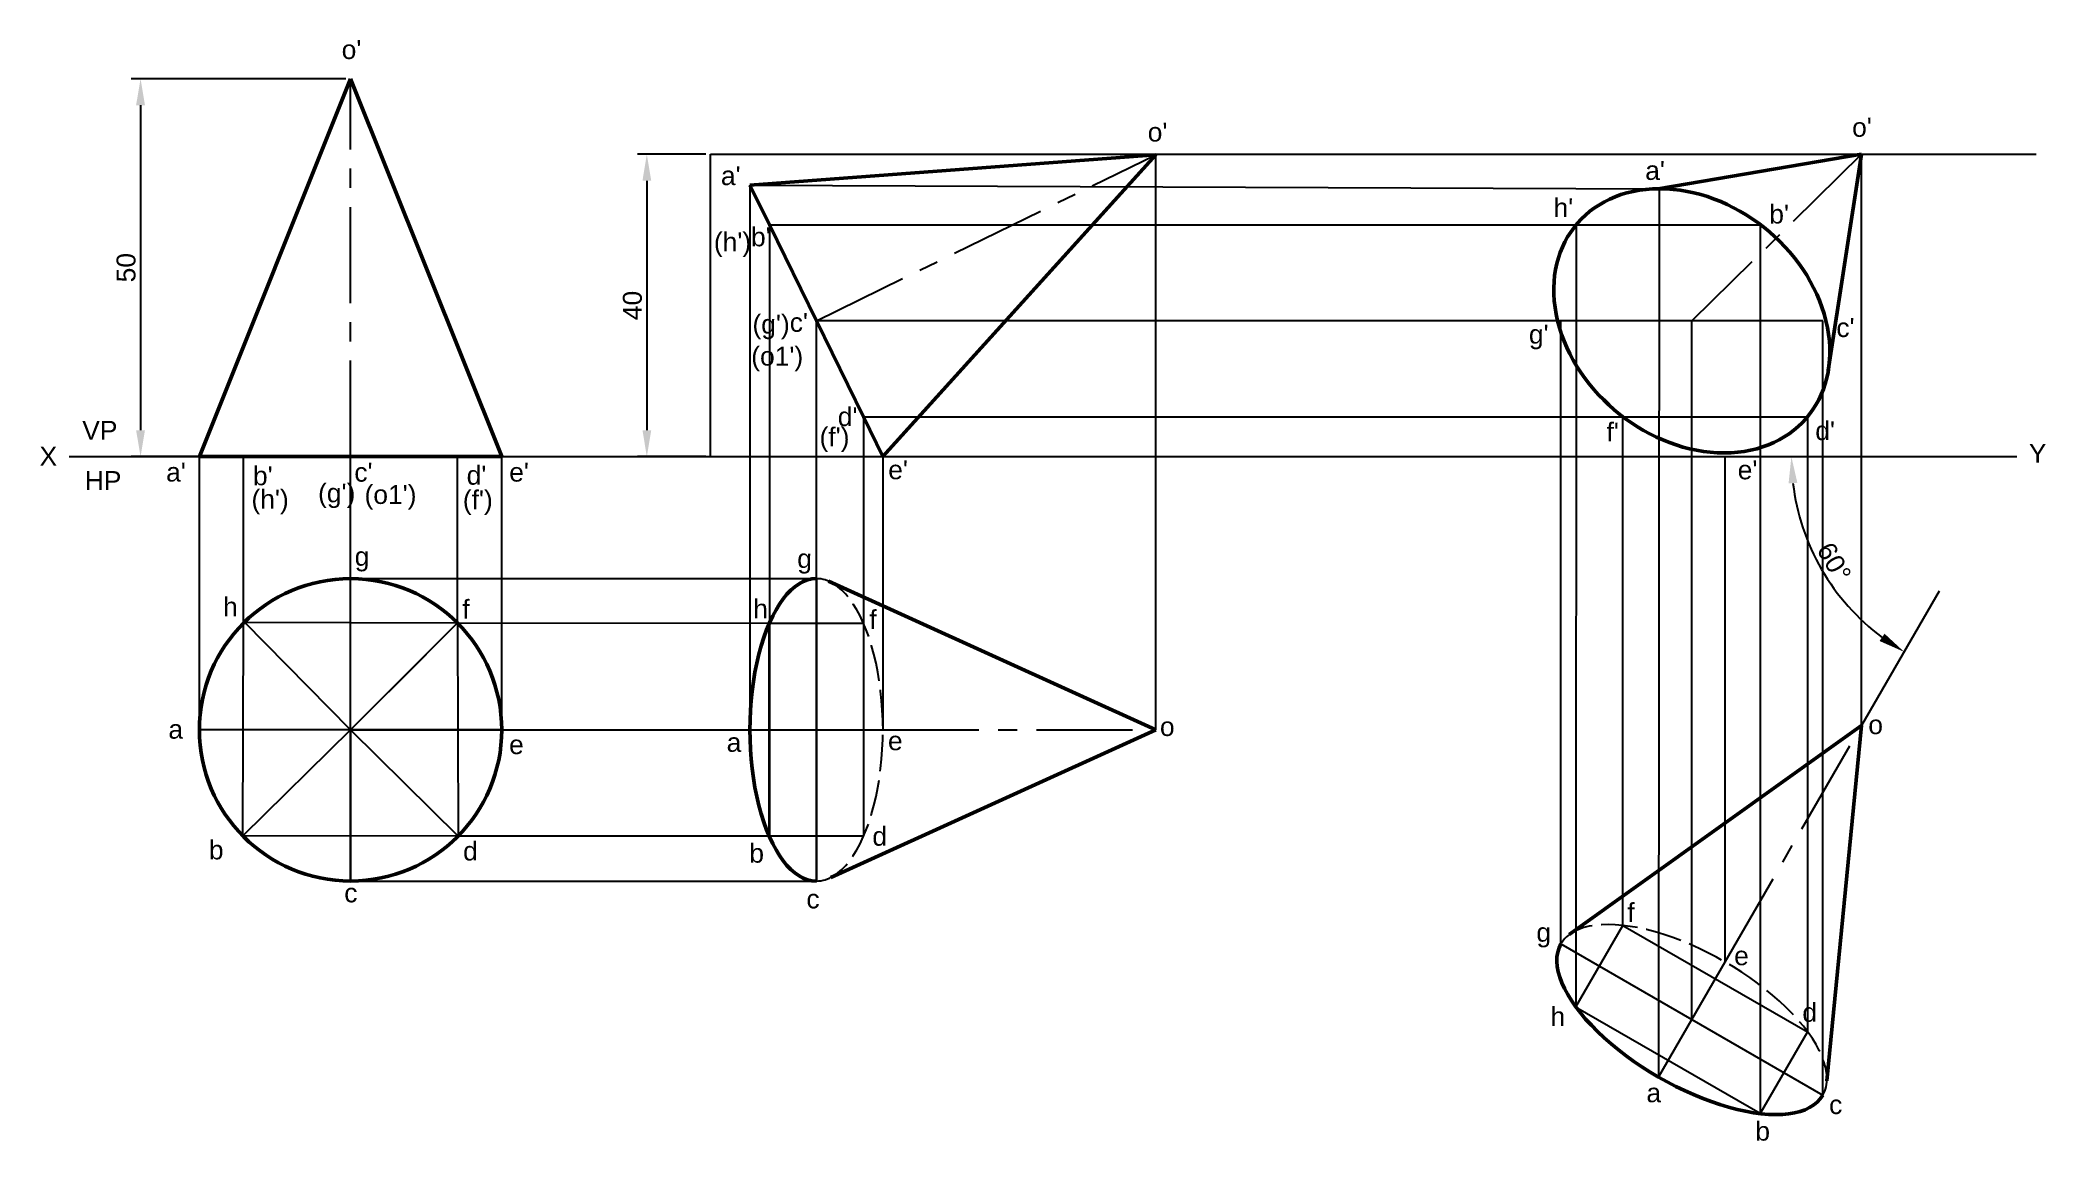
# Paper-space layout 'S_Cone2' of a CAD drawing. Header units: millimetres. Extents: x 6 to 271, y 7 to 153.
import ezdxf

# ---------------------------------------------------------------- set-up
doc = ezdxf.new("R2010")
doc.units = ezdxf.units.MM
doc.header["$LTSCALE"] = 0.4
doc.linetypes.add('ACAD_ISO02W100', pattern=[15, 12, -3])
doc.linetypes.add('CENTER', pattern=[50.8, 31.75, -6.35, 6.35, -6.35])
doc.styles.get("Standard").update_dxf_attribs({"font": 'arial.ttf'})
doc.dimstyles.new('ISO-25', dxfattribs={"dimtxt": 2.5, "dimasz": 3.5, "dimexe": 1.25, "dimexo": 0.625, "dimtad": 1, "dimdsep": 46, "dimtxsty": 'Standard', "dimcen": 2.5, "dimadec": 0, "dimazin": 3, "dimtfac": 1, "dimtmove": 0, "dimatfit": 3, "dimfxl": 1, "dimarcsym": 0})

# ---------------------------------------------------------------- blocks, each defined once
blk = doc.blocks.new('*D22')
at = {"color": 0, "lineweight": -2, "transparency": 16777216}
for p, q in [((46.15, 147.76), (17.74, 147.76)), ((18.99, 144.26), (18.99, 101.26)), ((46.15, 97.76), (17.74, 97.76))]:
    blk.add_line(p, q, dxfattribs=at)
at = {"color": 0, "transparency": 16777216}
for points in [[(18.4, 144.26), (19.57, 144.26), (18.99, 147.76)], [(18.4, 101.26), (19.57, 101.26), (18.99, 97.76)]]:
    blk.add_solid(points, dxfattribs=at)
at = {"layer": 'Defpoints', "color": 0, "transparency": 16777216}
for p in [(46.77, 147.76), (18.99, 97.76), (46.77, 97.76)]:
    blk.add_point(p, dxfattribs=at)
at = {"color": 0, "transparency": 16777216, "insert": (17.08, 122.76), "char_height": 2.5, "attachment_point": 5, "rotation": 90}
blk.add_mtext('50', dxfattribs=at)
blk = doc.blocks.new('*D23')
at = {"color": 0, "lineweight": -2, "transparency": 16777216}
for p, q in [((93.77, 137.76), (84.72, 137.76)), ((85.97, 134.26), (85.97, 101.26)), ((93.77, 97.76), (84.72, 97.76))]:
    blk.add_line(p, q, dxfattribs=at)
at = {"color": 0, "transparency": 16777216}
for points in [[(85.39, 134.26), (86.55, 134.26), (85.97, 137.76)], [(85.39, 101.26), (86.55, 101.26), (85.97, 97.76)]]:
    blk.add_solid(points, dxfattribs=at)
at = {"layer": 'Defpoints', "color": 0, "transparency": 16777216}
for p in [(94.39, 137.76), (85.97, 97.76), (94.39, 97.76)]:
    blk.add_point(p, dxfattribs=at)
at = {"color": 0, "transparency": 16777216, "insert": (84.07, 117.76), "char_height": 2.5, "attachment_point": 5, "rotation": 90}
blk.add_mtext('40', dxfattribs=at)
blk = doc.blocks.new('*D24')
at = {"color": 0, "lineweight": -2, "transparency": 16777216}
blk.add_arc((267.22, 97.76), 29.83, 186.7275, 233.2725, dxfattribs=at)
at = {"color": 0, "transparency": 16777216}
for points in [[(237.02, 94.23), (238.18, 94.3), (237.39, 97.76)], [(249.71, 74.34), (249.06, 73.37), (252.31, 71.93)]]:
    blk.add_solid(points, dxfattribs=at)
at = {"layer": 'Defpoints', "color": 0, "transparency": 16777216}
for p in [(9.57, 97.76), (267.22, 97.76), (239.19, 87.56), (256.95, 79.97), (246.68, 62.18)]:
    blk.add_point(p, dxfattribs=at)
at = {"color": 0, "transparency": 16777216, "insert": (243.04, 83.8), "char_height": 2.5, "attachment_point": 5, "rotation": 300}
blk.add_mtext('60°', dxfattribs=at)

psp = doc.layouts.new('S_Cone2')

# ---------------------------------------------------------------- linework, layer by layer
at = {"lineweight": 50}
for p, q in [((46.774, 147.761), (26.775, 97.761)), ((46.774, 147.761), (66.775, 97.761)), ((153.31, 137.711), (99.609, 133.687)), ((153.31, 137.711), (117.198, 97.761)), ((219.744, 133.211), (246.677, 137.761)), ((246.677, 137.761), (242.275, 109.166)), ((102.18, 128.437), (99.609, 133.687)), ((108.403, 115.725), (102.18, 128.437)), ((114.622, 103.023), (108.403, 115.725)), ((117.198, 97.761), (114.622, 103.023)), ((32.621, 97.761), (26.775, 97.761)), ((46.774, 97.761), (32.621, 97.761)), ((60.917, 97.761), (46.774, 97.761)), ((66.775, 97.761), (60.917, 97.761)), ((153.31, 61.618), (110.023, 81.276)), ((110.303, 42.091), (153.31, 61.618)), ((246.677, 62.18), (208.01, 34.522)), ((242.085, 15.172), (246.677, 62.18))]:
    psp.add_line(p, q, dxfattribs=at)
at = {"linetype": 'CENTER'}
for p, q in [((46.774, 97.761), (46.774, 147.761)), ((108.403, 115.725), (153.31, 137.711)), ((246.677, 137.761), (224.224, 115.725)), ((117.198, 61.618), (153.31, 61.618)), ((228.621, 30.906), (246.677, 62.18))]:
    psp.add_line(p, q, dxfattribs=at)
for p, q in [((94.393, 97.761), (94.393, 137.761)), ((94.393, 137.761), (269.79, 137.761)), ((153.31, 61.618), (153.31, 137.761)), ((246.677, 62.18), (246.677, 137.761)), ((99.609, 133.687), (99.609, 61.618)), ((99.609, 133.687), (219.83, 133.211)), ((219.903, 133.238), (219.827, 15.674)), ((102.18, 128.437), (102.18, 47.554)), ((102.18, 128.437), (208.918, 128.437)), ((208.918, 128.437), (208.875, 24.965)), ((208.918, 128.437), (233.277, 128.437)), ((233.277, 128.437), (233.277, 10.843)), ((108.403, 61.618), (108.403, 115.725)), ((241.544, 115.725), (108.403, 115.725)), ((206.903, 33.29), (206.903, 115.725)), ((224.224, 23.29), (224.224, 115.725)), ((241.544, 13.29), (241.544, 115.725)), ((114.622, 103.023), (114.622, 47.554)), ((114.622, 103.023), (239.513, 103.023)), ((215.096, 35.74), (215.096, 103.023)), ((239.513, 103.023), (239.513, 21.643)), ((9.566, 97.761), (267.22, 97.761)), ((26.775, 61.618), (26.775, 97.761)), ((32.621, 75.882), (32.621, 97.761)), ((46.774, 41.618), (46.774, 97.761)), ((60.917, 75.761), (60.917, 97.761)), ((66.775, 61.618), (66.775, 97.761)), ((117.198, 97.761), (117.198, 61.618)), ((228.621, 30.906), (228.621, 97.761)), ((46.774, 81.618), (108.403, 81.618)), ((108.403, 81.618), (108.403, 61.618)), ((256.949, 79.971), (246.677, 62.18)), ((32.499, 47.611), (32.621, 75.882)), ((46.774, 61.618), (32.755, 75.881)), ((32.755, 75.881), (60.917, 75.761)), ((57.226, 72.07), (60.917, 75.761)), ((60.917, 75.761), (60.995, 47.554)), ((60.917, 75.761), (114.622, 75.749)), ((102.151, 47.554), (102.151, 75.761)), ((102.18, 75.749), (114.622, 75.749)), ((114.622, 75.749), (114.622, 47.554)), ((46.775, 61.618), (57.226, 72.07)), ((46.775, 61.618), (56.799, 71.642)), ((66.775, 61.618), (26.775, 61.618)), ((46.774, 61.618), (32.499, 47.611)), ((46.775, 61.618), (46.774, 41.618)), ((46.775, 61.618), (66.775, 61.618)), ((46.775, 61.618), (60.995, 47.554)), ((66.775, 61.618), (108.403, 61.618)), ((99.609, 61.618), (117.198, 61.618)), ((108.403, 61.618), (117.198, 61.618)), ((108.403, 41.618), (108.403, 61.618)), ((108.403, 61.618), (108.403, 41.618)), ((60.995, 47.554), (32.499, 47.611)), ((114.622, 47.554), (60.995, 47.554)), ((114.622, 47.554), (102.151, 47.554)), ((46.774, 41.618), (108.403, 41.618)), ((208.875, 24.965), (215.096, 35.74)), ((215.096, 35.74), (239.513, 21.643)), ((206.903, 33.29), (224.224, 23.29)), ((219.827, 15.674), (228.621, 30.906)), ((233.277, 10.843), (208.85, 24.946)), ((224.224, 23.29), (241.544, 13.29)), ((239.513, 21.643), (233.277, 10.843))]:
    psp.add_line(p, q)
at = {"lineweight": 50}
psp.add_circle((46.775, 61.618), 20, dxfattribs=at)
for centre, major_axis, ratio, start_param, end_param in [((224.215, 115.73), (-15.298, 12.707), 0.7848069, 2.3854492, 8.6686345), ((108.403, 61.618), (0, 20), 0.4396879, 0, 3.1415927), ((224.224, 23.29), (-17.321, 10), 0.4396879, 0, 3.1415927)]:
    psp.add_ellipse(centre, major_axis=major_axis, ratio=ratio, start_param=start_param, end_param=end_param, dxfattribs=at)
at = {"linetype": 'ACAD_ISO02W100'}
for centre, major_axis in [((108.403, 61.618), (0, -20)), ((224.224, 23.29), (17.321, -10))]:
    psp.add_ellipse(centre, major_axis=major_axis, ratio=0.4397384, start_param=0, end_param=3.1415927, dxfattribs=at)

# ---------------------------------------------------------------- texts
at = {"char_height": 2.5, "attachment_point": 1}
for s, width, insert in [("o'", 5.00053, (45.596, 152.867)), ("o'", 2.29667, (152.234, 141.952)), ("o'", 4.0659, (245.424, 142.585)), ("a'", 2.57675, (95.77, 136.187)), ("a'", 2.18401, (218.053, 136.87)), ("h'", 3.46131, (205.921, 131.947)), ("b'", 2.10383, (234.469, 131.105)), ("(h')", 3.20656, (94.838, 127.416)), ("b'", 2.06445, (99.75, 128.085)), ("c'", 2.2677, (104.875, 116.773)), ("(g')", 3.57163, (99.942, 116.547)), ("g'", 3.46021, (202.666, 115.203)), ("c'", 3.33751, (243.34, 116.084)), ("(o1')", 3.00464, (99.781, 112.308)), ("d'", 2.77067, (111.231, 104.302)), ('VP', 3.43639, (11.276, 102.493)), ("(f')", 3.86739, (108.816, 101.617)), ("f'", 1.61079, (212.928, 102.267)), ("d'", 2.74431, (240.55, 102.446)), ('X', 4.3232, (5.623, 99.06)), ('Y', 5.03432, (268.807, 99.455)), ('HP', 3.87979, (11.609, 95.848)), ("a'", 2.43616, (22.371, 96.964)), ("b'", 2.43616, (33.863, 96.475)), ("c'", 3.22476, (47.273, 96.95)), ("d'", 2.13093, (62.13, 96.552)), ("e'", 2.73976, (67.762, 96.958)), ("e'", 2.94112, (117.906, 97.272)), ("e'", 1.67045, (230.288, 97.26)), ("(h')", 4.23122, (33.661, 93.379)), ("(g')", 3.28657, (42.473, 94.206)), ("(o1')", 3.61173, (48.62, 94.004)), ("(f')", 2.48608, (61.623, 93.302)), ('g', 1.25043, (47.323, 85.813)), ('g', 2.61716, (105.869, 85.526)), ('h', 3.12979, (29.9, 79.149)), ('f', 2.74461, (61.547, 78.828)), ('h', 2.57042, (100.045, 78.879)), ('f', 1.78672, (115.411, 77.463)), ('a', 4.14832, (22.676, 62.944)), ('o', 7.32555, (153.851, 63.304)), ('o', 5.24158, (247.564, 63.552)), ('e', 3.16775, (67.747, 60.908)), ('a', 5.07453, (96.528, 61.21)), ('e', 1.99333, (117.87, 61.418)), ('d', 1.8743, (115.809, 48.791)), ('b', 3.7889, (28.03, 46.978)), ('d', 3.00102, (61.661, 46.831)), ('b', 2.08851, (99.53, 46.544)), ('c', 5.37452, (45.939, 41.296)), ('c', 3.42729, (107.08, 40.497)), ('f', 2.51052, (215.668, 38.703)), ('g', 3.32276, (203.659, 36.075)), ('e', 2.16837, (229.817, 32.978)), ('h', 2.73639, (205.516, 24.943)), ('d', 2.35815, (238.84, 25.491)), ('a', 1.58552, (218.207, 14.851)), ('c', 2.0681, (242.379, 13.281)), ('b', 2.14614, (232.623, 9.772))]:
    psp.add_mtext_dynamic_manual_height_columns(s, width=width, gutter_width=12.5, heights=[0], dxfattribs=dict(at, insert=insert))

# ---------------------------------------------------------------- dimensions: what is measured, and where the dimension line sits
for base, p1, p2, picture, middle in [((18.986, 97.761), (46.774, 147.761), (46.774, 97.761), '*D22', (17.084, 122.761)), ((85.971, 97.761), (94.393, 137.761), (94.393, 97.761), '*D23', (84.069, 117.761))]:
    dim = psp.add_linear_dim(base=base, p1=p1, p2=p2, angle=90, dimstyle='ISO-25')
    dim.commit()
    dim.dimension.update_dxf_attribs({"geometry": picture, "text_midpoint": middle})
dim = psp.add_angular_dim_2l(base=(239.194, 87.561), line1=((256.949, 79.971), (246.677, 62.18)), line2=((9.566, 97.761), (267.22, 97.761)), dimstyle='ISO-25')
dim.commit()
dim.dimension.update_dxf_attribs({"geometry": '*D24', "text_midpoint": (243.037, 83.8)})

doc.saveas('drawing.dxf')
